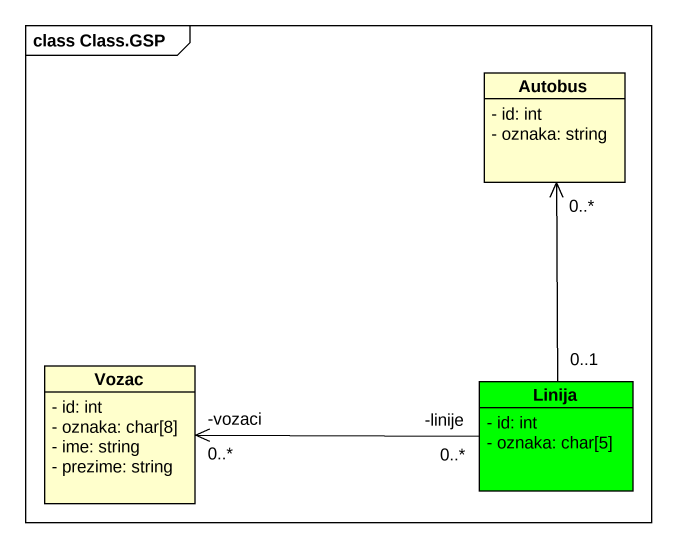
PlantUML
@startuml
mainframe class Class.GSP
hide circle
hide empty members
skinparam classAttributeIconSize 0
class Autobus {
  - id: int
  - oznaka: string
}
class Vozac {
  - id: int
  - oznaka: char[8]
  - ime: string
  - prezime: string
}
class Linija #00FF00 {
  - id: int
  - oznaka: char[5]
}
Autobus "0..*" <-- "0..1" Linija
Vozac "-vozaci\n0..*" <-right- "-linije\n0..*" Linija
@enduml
